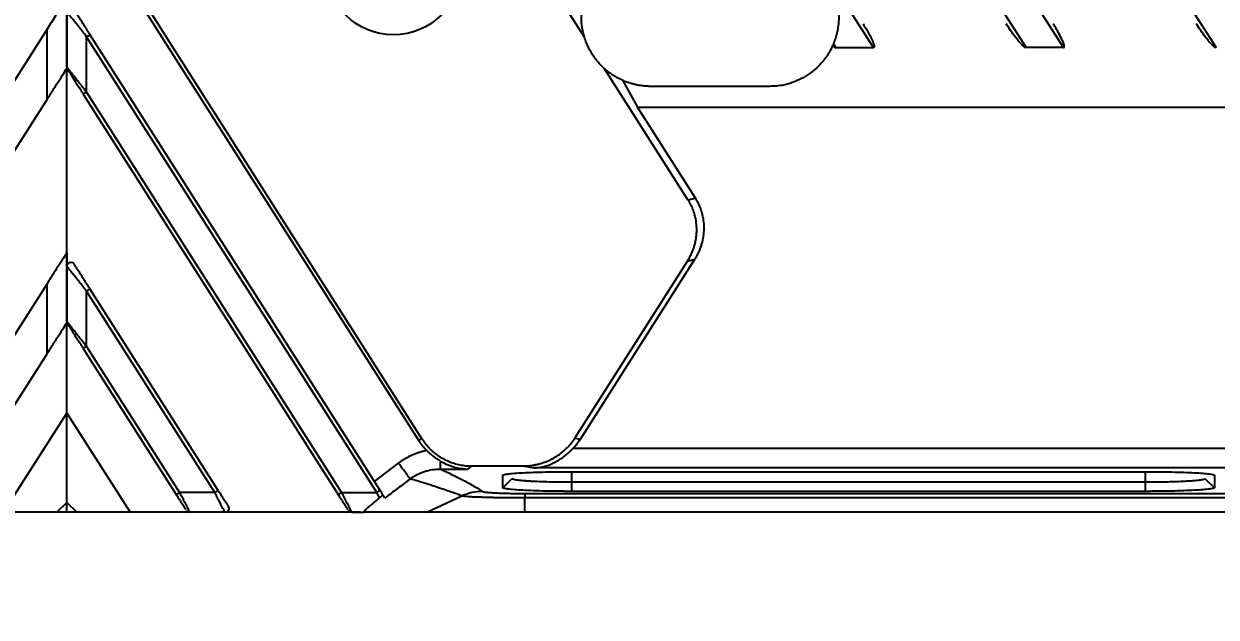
# Model space of a CAD drawing. Header units: millimetres. Extents: x 620 to 19791, y 2539 to 6969.
# Drawn here: x 6021.7 to 6081.9, y 3482.9 to 3512.9 of the extents above; entities that cross this region are included whole.
import ezdxf

# ---------------------------------------------------------------- set-up
doc = ezdxf.new("R2010")
doc.units = ezdxf.units.MM
doc.styles.get("Standard").update_dxf_attribs({"font": 'arial.ttf'})
doc.dimstyles.new('缩小5倍', dxfattribs={"dimtxt": 40, "dimasz": 20, "dimexe": 1, "dimexo": 0.2, "dimgap": 0, "dimtad": 1, "dimtoh": 1, "dimdec": 1, "dimzin": 9, "dimdsep": 46, "dimtxsty": 'Standard', "dimblk": '_FILLED', "dimcen": 0.2, "dimclrd": 256, "dimclre": 256, "dimclrt": 256, "dimadec": 1, "dimazin": 2, "dimtfac": 1, "dimtdec": 1, "dimtofl": 0, "dimtmove": 0, "dimatfit": 3, "dimldrblk": '_FILLED', "dimfxl": 1, "dimtolj": 1, "dimtzin": 0, "dimarcsym": 0})

# ---------------------------------------------------------------- blocks, each defined once
blk = doc.blocks.new('_FILLED')
at = {"color": 0, "linetype": 'ByBlock'}
blk.add_solid([(0, 0), (-1, 0.15), (-1, -0.15)], dxfattribs=at)
blk = doc.blocks.new('*D190')
at = {"lineweight": -2, "transparency": 16777216}
for p, q in [((6138, 3513.094), (6138, 3306.903)), ((6144, 3513.094), (6144, 3306.903)), ((6118, 3307.903), (6098, 3307.903)), ((6164, 3307.903), (6184, 3307.903))]:
    blk.add_line(p, q, dxfattribs=at)
at = {"layer": 'Defpoints', "color": 0, "transparency": 16777216}
for p in [(6138, 3513.294), (6144, 3513.294), (6144, 3307.903)]:
    blk.add_point(p, dxfattribs=at)
at = {"lineweight": -2, "transparency": 16777216, "xscale": 20, "yscale": 20, "zscale": 20}
blk.add_blockref('_FILLED', (6138, 3307.903), dxfattribs=at)
at = {"lineweight": -2, "transparency": 16777216, "xscale": 20, "yscale": 20, "zscale": 20, "rotation": 180}
blk.add_blockref('_FILLED', (6144, 3307.903), dxfattribs=at)
at = {"transparency": 16777216, "insert": (6141, 3333.796), "char_height": 40, "attachment_point": 5}
blk.add_mtext('\\A1;6mm [1/4"]', dxfattribs=at)
blk = doc.blocks.new('*D191')
at = {"lineweight": -2, "transparency": 16777216}
for p, q in [((6137.8, 3513.294), (6138.2, 3513.294)), ((6138, 3513.094), (6138, 3513.494)), ((5988.593, 3379.815), (6120.475, 3497.638)), ((5601.035, 3379.815), (5988.593, 3379.815))]:
    blk.add_line(p, q, dxfattribs=at)
at = {"layer": 'Defpoints', "color": 0, "transparency": 16777216}
for p in [(6138, 3513.294), (6135.389, 3510.962)]:
    blk.add_point(p, dxfattribs=at)
at = {"lineweight": -2, "transparency": 16777216, "xscale": 20, "yscale": 20, "zscale": 20, "rotation": 41.7774340312797}
blk.add_blockref('_FILLED', (6135.389, 3510.962), dxfattribs=at)
at = {"transparency": 16777216, "insert": (5794.814, 3405.709), "char_height": 40, "attachment_point": 5}
blk.add_mtext('\\A1;R3.5mm [R1/8"]', dxfattribs=at)
blk = doc.blocks.new('tugj')
at = {"color": 7, "linetype": 'Continuous', "lineweight": 25}
for p, q in [((12608.752, 4928.676), (12663.607, 4842.57)), ((12655.9, 4842.57), (12608.752, 4916.579)), ((12608.752, 4913.601), (12654.003, 4842.57)), ((12646.296, 4842.57), (12608.752, 4901.503)), ((12631.692, 4843.102), (12623.005, 4856.738)), ((12623.326, 4822.734), (12608.405, 4846.156)), ((12605.543, 4844.379), (12605.543, 4841.529)), ((12605.543, 4841.587), (12605.543, 4844.379)), ((12609.694, 4844.458), (12623.467, 4822.839)), ((12604.543, 4843.495), (12589.648, 4820.116)), ((12604.543, 4839.959), (12604.543, 4843.495)), ((12606.543, 4840.331), (12606.543, 4843.123)), ((12621.2, 4820.116), (12606.543, 4843.123)), ((12621.369, 4820.223), (12606.711, 4843.231)), ((12644.399, 4842.57), (12644.273, 4842.769)), ((12644.399, 4842.57), (12646.296, 4842.57)), ((12655.9, 4842.57), (12654.003, 4842.57)), ((12605.543, 4841.587), (12605.543, 4841.492)), ((12605.543, 4832.223), (12605.543, 4841.529)), ((12605.543, 4831.537), (12605.543, 4841.492)), ((12636.924, 4834.89), (12632.709, 4841.507)), ((12633.61, 4840.922), (12634.374, 4839.57)), ((12606.374, 4840.224), (12619.253, 4820.008)), ((12606.543, 4840.331), (12619.422, 4820.116)), ((12641.043, 4840.616), (12635.043, 4840.616)), ((12591.901, 4820.116), (12604.543, 4839.959)), ((12637.299, 4834.98), (12634.374, 4839.57)), ((12634.374, 4839.57), (12708.305, 4839.57)), ((12636.924, 4834.89), (12637.299, 4834.98)), ((12605.543, 4832.223), (12605.543, 4828.687)), ((12631.205, 4822.861), (12636.897, 4831.796)), ((12631.489, 4822.809), (12637.272, 4831.886)), ((12636.897, 4831.796), (12637.272, 4831.886)), ((12605.543, 4828.745), (12605.543, 4831.537)), ((12604.543, 4830.653), (12597.829, 4820.116)), ((12604.543, 4827.117), (12604.543, 4830.653)), ((12606.543, 4827.489), (12606.543, 4830.281)), ((12613.019, 4820.116), (12606.543, 4830.281)), ((12613.188, 4820.223), (12606.711, 4830.389)), ((12605.543, 4828.745), (12605.543, 4828.651)), ((12605.543, 4824.116), (12605.543, 4828.687)), ((12605.543, 4824.116), (12605.543, 4828.651)), ((12606.543, 4827.489), (12611.24, 4820.116)), ((12600.082, 4820.116), (12604.543, 4827.117)), ((12606.374, 4827.382), (12611.072, 4820.008)), ((12602.343, 4819.116), (12605.543, 4824.116)), ((12605.543, 4819.616), (12605.543, 4824.116)), ((12605.543, 4824.116), (12608.743, 4819.116)), ((12623.467, 4822.839), (12623.326, 4822.734)), ((12631.205, 4822.861), (12631.489, 4822.809)), ((12631.129, 4822.351), (12729.956, 4822.351)), ((12621.08, 4820.676), (12622.295, 4821.592)), ((12624.411, 4821.701), (12624.411, 4821.3)), ((12625.995, 4821.455), (12625.787, 4821.3)), ((12625.995, 4821.455), (12628.585, 4821.455)), ((12628.585, 4821.455), (12629.138, 4821.353)), ((12624.411, 4821.3), (12625.787, 4821.3)), ((12627.568, 4820.355), (12627.568, 4820.984)), ((12627.568, 4820.356), (12628.043, 4820.829)), ((12731.947, 4821.353), (12629.138, 4821.353)), ((12631.043, 4821.166), (12660.042, 4821.166)), ((12663.043, 4820.829), (12663.517, 4820.356)), ((12663.517, 4820.984), (12663.517, 4820.355)), ((12631.042, 4820.647), (12631.043, 4820.173)), ((12631.042, 4820.647), (12660.043, 4820.647)), ((12660.042, 4820.173), (12660.043, 4820.647)), ((12605.043, 4819.116), (12605.543, 4819.616)), ((12605.543, 4819.116), (12605.543, 4819.616)), ((12605.543, 4819.616), (12606.043, 4819.116)), ((12613.019, 4820.116), (12611.24, 4820.116)), ((12619.422, 4820.116), (12621.2, 4820.116)), ((12623.732, 4819.115), (12625.504, 4819.94)), ((12628.684, 4820.065), (12672.25, 4820.065)), ((12628.684, 4819.116), (12628.684, 4819.841)), ((12672.25, 4819.841), (12628.684, 4819.841)), ((12660.042, 4820.173), (12631.043, 4820.173)), ((12605.043, 4819.116), (12602.343, 4819.116)), ((12606.043, 4819.116), (12605.043, 4819.116)), ((12608.743, 4819.116), (12606.043, 4819.116)), ((12611.75, 4819.116), (12608.743, 4819.116)), ((12613.529, 4819.116), (12611.75, 4819.116)), ((12619.931, 4819.116), (12613.529, 4819.116)), ((12620.367, 4819.116), (12619.931, 4819.116)), ((12619.931, 4819.116), (12620.542, 4819.116)), ((12672.25, 4819.116), (12628.684, 4819.116))]:
    blk.add_line(p, q, dxfattribs=at)
at = {"color": 8, "linetype": 'Continuous', "lineweight": 25}
for p, q in [((12631.042, 4821.166), (12631.042, 4820.647)), ((12660.043, 4820.647), (12660.043, 4821.166))]:
    blk.add_line(p, q, dxfattribs=at)
at = {"color": 7, "linetype": 'Continuous', "lineweight": 25, "flags": 128}
blk.add_lwpolyline([(12619.253, 4820.008), (12619.256, 4820.01), (12619.266, 4820.016), (12619.281, 4820.026), (12619.302, 4820.04), (12619.328, 4820.056), (12619.357, 4820.074), (12619.389, 4820.095), (12619.422, 4820.116)], dxfattribs=at)
at = {"color": 7, "linetype": 'Continuous', "lineweight": 25}
blk.add_circle((12622.043, 4846.616), 3.4, dxfattribs=at)
for points, knots in [([(12641.187, 4847.613), (12641.242, 4847.61), (12641.353, 4847.603), (12641.518, 4847.584), (12641.681, 4847.558), (12641.844, 4847.524), (12642.089, 4847.46), (12642.41, 4847.347), (12642.793, 4847.156), (12643.151, 4846.921), (12643.578, 4846.556), (12644.022, 4846.014), (12644.326, 4845.382), (12644.476, 4844.841), (12644.538, 4844.417), (12644.549, 4843.989), (12644.513, 4843.613), (12644.448, 4843.293), (12644.374, 4843.026), (12644.307, 4842.855), (12644.273, 4842.769)], [0, 0, 0, 0, 0.024697, 0.049317, 0.073915, 0.098547, 0.123269, 0.186668, 0.250144, 0.313543, 0.377019, 0.50001, 0.623, 0.6864, 0.749876, 0.813275, 0.876751, 0.91786, 0.958857, 1, 1, 1, 1]), ([(12605.543, 4845.065), (12605.539, 4845.06), (12605.533, 4845.05), (12605.481, 4844.968), (12605.399, 4844.84), (12605.237, 4844.585), (12604.947, 4844.131), (12604.689, 4843.725), (12604.543, 4843.495)], [0, 0, 0, 0, 0.07756, 0.161491, 0.258163, 0.371519, 0.644888, 1, 1, 1, 1]), ([(12606.711, 4843.231), (12606.687, 4843.269), (12606.633, 4843.354), (12606.529, 4843.517), (12606.408, 4843.707), (12606.28, 4843.907), (12606.168, 4844.084), (12606.084, 4844.216), (12606.025, 4844.308), (12605.999, 4844.349), (12605.986, 4844.369)], [0, 0, 0, 0, 0.091784, 0.208092, 0.39655, 0.55551, 0.713249, 0.854262, 0.929527, 1, 1, 1, 1]), ([(12631.692, 4843.102), (12631.681, 4843.142), (12631.657, 4843.223), (12631.628, 4843.34), (12631.602, 4843.456), (12631.58, 4843.57), (12631.563, 4843.683), (12631.551, 4843.794), (12631.54, 4843.923), (12631.536, 4844.071), (12631.54, 4844.228), (12631.551, 4844.385), (12631.562, 4844.483), (12631.568, 4844.536)], [0, 0, 0, 0, 0.066871, 0.134848, 0.204113, 0.274835, 0.347175, 0.421284, 0.497299, 0.617084, 0.746878, 0.865097, 1, 1, 1, 1]), ([(12645.769, 4843.77), (12645.831, 4843.671), (12645.948, 4843.484), (12646.101, 4843.211), (12646.21, 4842.994), (12646.276, 4842.84), (12646.308, 4842.748), (12646.325, 4842.686), (12646.332, 4842.643), (12646.335, 4842.613), (12646.323, 4842.585), (12646.306, 4842.576), (12646.296, 4842.57)], [0, 0, 0, 0, 0.258977, 0.489349, 0.691586, 0.797669, 0.859903, 0.909228, 0.938185, 0.957384, 0.976972, 1, 1, 1, 1]), ([(12654.003, 4842.57), (12653.993, 4842.571), (12653.973, 4842.572), (12653.943, 4842.584), (12653.915, 4842.601), (12653.883, 4842.63), (12653.84, 4842.676), (12653.782, 4842.735), (12653.696, 4842.82), (12653.59, 4842.943), (12653.426, 4843.155), (12653.223, 4843.433), (12653.074, 4843.659), (12653.002, 4843.77)], [0, 0, 0, 0, 0.018945, 0.038329, 0.0591, 0.081785, 0.118769, 0.178836, 0.238803, 0.346775, 0.486397, 0.748249, 1, 1, 1, 1]), ([(12655.9, 4842.57), (12655.908, 4842.575), (12655.923, 4842.583), (12655.936, 4842.603), (12655.938, 4842.628), (12655.934, 4842.663), (12655.923, 4842.711), (12655.892, 4842.812), (12655.81, 4843.008), (12655.685, 4843.247), (12655.53, 4843.519), (12655.431, 4843.678), (12655.373, 4843.77)], [0, 0, 0, 0, 0.019676, 0.036058, 0.051366, 0.073864, 0.114112, 0.160554, 0.308553, 0.584137, 0.758673, 1, 1, 1, 1]), ([(12663.607, 4842.57), (12663.597, 4842.571), (12663.577, 4842.572), (12663.547, 4842.584), (12663.519, 4842.601), (12663.488, 4842.63), (12663.444, 4842.676), (12663.386, 4842.735), (12663.3, 4842.82), (12663.194, 4842.943), (12663.03, 4843.155), (12662.827, 4843.433), (12662.679, 4843.659), (12662.606, 4843.77)], [0, 0, 0, 0, 0.018945, 0.038329, 0.0591, 0.081785, 0.118769, 0.178836, 0.238803, 0.346775, 0.486398, 0.748249, 1, 1, 1, 1]), ([(12606.543, 4843.123), (12606.592, 4843.155), (12606.642, 4843.187), (12606.701, 4843.224), (12606.711, 4843.231), (12606.711, 4843.231)], [0, 0, 0, 0, 0.5, 0.5, 1, 1, 1, 1]), ([(12632.709, 4841.507), (12632.662, 4841.551), (12632.568, 4841.637), (12632.436, 4841.777), (12632.313, 4841.922), (12632.197, 4842.075), (12632.065, 4842.269), (12631.928, 4842.509), (12631.793, 4842.799), (12631.726, 4843.001), (12631.692, 4843.102)], [0, 0, 0, 0, 0.1002664, 0.2001041, 0.2998137, 0.3996969, 0.5000539, 0.6668727, 0.8330553, 1, 1, 1, 1]), ([(12644.233, 4842.677), (12644.208, 4842.623), (12644.158, 4842.516), (12644.074, 4842.361), (12643.984, 4842.211), (12643.887, 4842.068), (12643.784, 4841.931), (12643.61, 4841.723), (12643.341, 4841.458), (12642.952, 4841.17), (12642.53, 4840.932), (12642.123, 4840.772), (12641.746, 4840.677), (12641.398, 4840.625), (12641.162, 4840.619), (12641.043, 4840.616)], [0, 0, 0, 0, 0.044819, 0.088986, 0.132601, 0.175772, 0.218606, 0.261217, 0.37899, 0.500399, 0.621763, 0.739274, 0.824536, 0.911143, 1, 1, 1, 1]), ([(12644.273, 4842.769), (12644.266, 4842.751), (12644.253, 4842.72), (12644.239, 4842.691), (12644.233, 4842.677)], [0, 0, 0, 0, 0.549486, 1, 1, 1, 1]), ([(12644.233, 4842.677), (12644.246, 4842.665), (12644.265, 4842.646), (12644.291, 4842.622), (12644.317, 4842.6), (12644.351, 4842.577), (12644.384, 4842.572), (12644.399, 4842.57)], [0, 0, 0, 0, 0.259861, 0.403083, 0.515498, 0.776513, 1, 1, 1, 1]), ([(12604.543, 4839.959), (12604.66, 4840.145), (12604.879, 4840.49), (12605.181, 4840.964), (12605.393, 4841.286), (12605.494, 4841.464), (12605.536, 4841.521), (12605.54, 4841.526), (12605.543, 4841.529)], [0, 0, 0, 0, 0.286641, 0.534247, 0.75949, 0.869906, 0.932849, 1, 1, 1, 1]), ([(12605.543, 4841.587), (12605.543, 4841.587), (12605.544, 4841.586), (12605.551, 4841.577), (12605.562, 4841.562), (12605.579, 4841.542), (12605.612, 4841.501), (12605.676, 4841.419), (12605.787, 4841.281), (12605.93, 4841.101), (12606.097, 4840.892), (12606.304, 4840.63), (12606.454, 4840.442), (12606.543, 4840.331)], [0, 0, 0, 0, 0.032526, 0.065417, 0.0989, 0.133188, 0.168481, 0.267866, 0.380644, 0.50535, 0.652148, 0.794989, 1, 1, 1, 1]), ([(12605.565, 4841.495), (12605.568, 4841.49), (12605.574, 4841.48), (12605.597, 4841.443), (12605.643, 4841.371), (12605.718, 4841.253), (12605.814, 4841.103), (12605.925, 4840.929), (12606.056, 4840.723), (12606.182, 4840.526), (12606.291, 4840.355), (12606.348, 4840.264), (12606.374, 4840.224)], [0, 0, 0, 0, 0.047236, 0.101506, 0.199146, 0.303213, 0.408483, 0.538646, 0.668886, 0.82482, 0.922289, 1, 1, 1, 1]), ([(12633.61, 4840.922), (12633.56, 4840.945), (12633.463, 4840.99), (12633.319, 4841.066), (12633.174, 4841.152), (12633.024, 4841.253), (12632.866, 4841.371), (12632.761, 4841.462), (12632.709, 4841.507)], [0, 0, 0, 0, 0.182504, 0.34954, 0.501488, 0.674858, 0.840615, 1, 1, 1, 1]), ([(12635.043, 4840.616), (12634.981, 4840.616), (12634.857, 4840.618), (12634.672, 4840.633), (12634.49, 4840.657), (12634.31, 4840.691), (12634.131, 4840.734), (12633.955, 4840.787), (12633.781, 4840.848), (12633.667, 4840.897), (12633.61, 4840.922)], [0, 0, 0, 0, 0.126131, 0.251221, 0.375624, 0.499702, 0.623817, 0.748333, 0.87361, 1, 1, 1, 1]), ([(12606.543, 4840.331), (12606.503, 4840.306), (12606.456, 4840.276), (12606.39, 4840.235), (12606.374, 4840.224), (12606.374, 4840.224)], [0, 0, 0, 0, 0.5, 0.5, 1, 1, 1, 1]), ([(12636.897, 4831.796), (12636.93, 4831.85), (12636.995, 4831.955), (12637.08, 4832.12), (12637.154, 4832.286), (12637.217, 4832.456), (12637.269, 4832.628), (12637.31, 4832.803), (12637.341, 4832.981), (12637.36, 4833.161), (12637.37, 4833.414), (12637.354, 4833.736), (12637.287, 4834.084), (12637.187, 4834.384), (12637.072, 4834.644), (12636.974, 4834.807), (12636.924, 4834.89)], [0, 0, 0, 0, 0.05735, 0.113786, 0.169511, 0.224733, 0.279668, 0.334535, 0.389555, 0.444944, 0.500917, 0.622068, 0.739873, 0.824884, 0.911299, 1, 1, 1, 1]), ([(12637.272, 4831.886), (12637.303, 4831.937), (12637.365, 4832.038), (12637.446, 4832.194), (12637.516, 4832.349), (12637.576, 4832.504), (12637.649, 4832.732), (12637.717, 4833.041), (12637.74, 4833.313), (12637.741, 4833.585), (12637.723, 4833.852), (12637.653, 4834.19), (12637.555, 4834.483), (12637.444, 4834.737), (12637.348, 4834.898), (12637.299, 4834.98)], [0, 0, 0, 0, 0.055047, 0.108676, 0.1609, 0.211732, 0.261187, 0.380805, 0.50091, 0.511516, 0.63026, 0.745367, 0.828013, 0.912856, 1, 1, 1, 1]), ([(12605.543, 4832.223), (12605.54, 4832.221), (12605.536, 4832.216), (12605.494, 4832.159), (12605.393, 4831.98), (12605.181, 4831.658), (12604.879, 4831.185), (12604.66, 4830.839), (12604.543, 4830.653)], [0, 0, 0, 0, 0.067143, 0.130097, 0.240509, 0.465752, 0.713364, 1, 1, 1, 1]), ([(12605.543, 4831.537), (12605.543, 4831.569), (12605.55, 4831.607), (12605.597, 4831.68), (12605.637, 4831.714), (12605.731, 4831.743), (12605.783, 4831.738), (12605.863, 4831.702), (12605.891, 4831.674), (12605.909, 4831.648)], [0, 0, 0, 0, 0.25, 0.25, 0.5, 0.5, 0.75, 0.75, 1, 1, 1, 1]), ([(12606.711, 4830.389), (12606.687, 4830.427), (12606.632, 4830.512), (12606.528, 4830.676), (12606.408, 4830.865), (12606.28, 4831.066), (12606.168, 4831.242), (12606.068, 4831.399), (12605.996, 4831.511), (12605.956, 4831.575), (12605.93, 4831.615), (12605.914, 4831.641), (12605.91, 4831.646), (12605.909, 4831.648)], [0, 0, 0, 0, 0.073379, 0.166317, 0.31685, 0.443714, 0.569603, 0.682086, 0.79821, 0.857293, 0.883075, 0.958824, 1, 1, 1, 1]), ([(12606.543, 4830.281), (12606.51, 4830.322), (12606.448, 4830.4), (12606.359, 4830.511), (12606.279, 4830.611), (12606.21, 4830.698), (12606.15, 4830.774), (12606.053, 4830.897), (12605.926, 4831.055), (12605.784, 4831.234), (12605.674, 4831.372), (12605.604, 4831.459), (12605.566, 4831.507), (12605.546, 4831.532), (12605.544, 4831.535), (12605.543, 4831.537)], [0, 0, 0, 0, 0.075863, 0.144748, 0.206658, 0.261596, 0.309565, 0.350571, 0.497667, 0.622606, 0.734593, 0.833402, 0.89095, 0.946161, 1, 1, 1, 1]), ([(12606.711, 4830.389), (12606.711, 4830.389), (12606.701, 4830.382), (12606.642, 4830.345), (12606.592, 4830.313), (12606.543, 4830.281)], [0, 0, 0, 0, 0.5, 0.5, 1, 1, 1, 1]), ([(12604.543, 4827.117), (12604.66, 4827.303), (12604.879, 4827.648), (12605.181, 4828.122), (12605.393, 4828.444), (12605.494, 4828.622), (12605.536, 4828.679), (12605.54, 4828.684), (12605.543, 4828.687)], [0, 0, 0, 0, 0.286637, 0.534245, 0.759489, 0.869905, 0.932849, 1, 1, 1, 1]), ([(12605.543, 4828.745), (12605.543, 4828.745), (12605.544, 4828.744), (12605.551, 4828.735), (12605.562, 4828.72), (12605.579, 4828.7), (12605.612, 4828.659), (12605.676, 4828.577), (12605.787, 4828.439), (12605.93, 4828.259), (12606.097, 4828.05), (12606.304, 4827.788), (12606.454, 4827.6), (12606.543, 4827.489)], [0, 0, 0, 0, 0.032526, 0.065417, 0.0989, 0.133188, 0.168481, 0.267866, 0.380644, 0.50535, 0.652148, 0.794989, 1, 1, 1, 1]), ([(12605.564, 4828.655), (12605.567, 4828.65), (12605.573, 4828.639), (12605.597, 4828.602), (12605.642, 4828.53), (12605.718, 4828.412), (12605.813, 4828.263), (12605.923, 4828.089), (12606.055, 4827.882), (12606.181, 4827.685), (12606.29, 4827.513), (12606.348, 4827.422), (12606.374, 4827.382)], [0, 0, 0, 0, 0.048093, 0.101014, 0.198434, 0.302298, 0.407371, 0.537427, 0.66787, 0.824205, 0.922051, 1, 1, 1, 1]), ([(12606.543, 4827.489), (12606.503, 4827.464), (12606.456, 4827.434), (12606.39, 4827.393), (12606.374, 4827.382), (12606.374, 4827.382)], [0, 0, 0, 0, 0.5, 0.5, 1, 1, 1, 1]), ([(12623.728, 4822.232), (12623.691, 4822.271), (12623.616, 4822.348), (12623.512, 4822.472), (12623.415, 4822.6), (12623.356, 4822.69), (12623.326, 4822.734)], [0, 0, 0, 0, 0.250372, 0.500009, 0.749641, 1, 1, 1, 1]), ([(12623.467, 4822.839), (12623.498, 4822.792), (12623.559, 4822.699), (12623.661, 4822.566), (12623.768, 4822.439), (12623.883, 4822.319), (12624.004, 4822.206), (12624.131, 4822.1), (12624.265, 4822.001), (12624.405, 4821.909), (12624.59, 4821.801), (12624.823, 4821.687), (12625.105, 4821.583), (12625.395, 4821.509), (12625.692, 4821.463), (12625.893, 4821.457), (12625.995, 4821.455)], [0, 0, 0, 0, 0.056143, 0.111718, 0.166898, 0.221857, 0.276775, 0.33183, 0.387197, 0.443052, 0.499563, 0.600815, 0.70046, 0.799517, 0.899022, 1, 1, 1, 1]), ([(12628.585, 4821.455), (12628.644, 4821.456), (12628.762, 4821.457), (12628.937, 4821.472), (12629.11, 4821.495), (12629.281, 4821.528), (12629.449, 4821.571), (12629.615, 4821.622), (12629.778, 4821.684), (12629.938, 4821.754), (12630.136, 4821.854), (12630.363, 4821.991), (12630.609, 4822.175), (12630.832, 4822.382), (12631.034, 4822.609), (12631.147, 4822.777), (12631.205, 4822.861)], [0, 0, 0, 0, 0.057364, 0.114084, 0.170327, 0.226264, 0.282072, 0.337925, 0.394, 0.450471, 0.507507, 0.6081, 0.706617, 0.804074, 0.901518, 1, 1, 1, 1]), ([(12631.129, 4822.351), (12631.163, 4822.387), (12631.23, 4822.459), (12631.323, 4822.572), (12631.41, 4822.688), (12631.463, 4822.769), (12631.489, 4822.809)], [0, 0, 0, 0, 0.2536531, 0.5048461, 0.7536159, 1, 1, 1, 1]), ([(12623.728, 4822.232), (12623.668, 4822.219), (12623.548, 4822.194), (12623.372, 4822.144), (12623.201, 4822.087), (12623.036, 4822.021), (12622.876, 4821.949), (12622.721, 4821.869), (12622.573, 4821.783), (12622.43, 4821.692), (12622.34, 4821.625), (12622.295, 4821.592)], [0, 0, 0, 0, 0.116703, 0.232009, 0.345917, 0.458428, 0.569541, 0.679252, 0.787567, 0.894491, 1, 1, 1, 1]), ([(12624.411, 4821.701), (12624.362, 4821.73), (12624.263, 4821.789), (12624.121, 4821.889), (12623.984, 4821.997), (12623.852, 4822.111), (12623.769, 4822.192), (12623.728, 4822.232)], [0, 0, 0, 0, 0.206303, 0.410066, 0.61098, 0.808113, 1, 1, 1, 1]), ([(12629.138, 4821.353), (12629.188, 4821.355), (12629.284, 4821.36), (12629.421, 4821.378), (12629.544, 4821.401), (12629.652, 4821.427), (12629.811, 4821.472), (12630.007, 4821.544), (12630.246, 4821.659), (12630.469, 4821.791), (12630.67, 4821.934), (12630.845, 4822.077), (12630.993, 4822.212), (12631.085, 4822.306), (12631.129, 4822.351)], [0, 0, 0, 0, 0.071701, 0.136956, 0.195766, 0.248132, 0.294057, 0.425057, 0.534613, 0.647549, 0.757777, 0.843454, 0.924049, 1, 1, 1, 1]), ([(12622.895, 4820.801), (12622.892, 4820.804), (12622.886, 4820.811), (12622.87, 4820.832), (12622.844, 4820.865), (12622.807, 4820.914), (12622.756, 4820.981), (12622.659, 4821.11), (12622.521, 4821.293), (12622.38, 4821.481), (12622.313, 4821.569), (12622.295, 4821.592)], [0, 0, 0, 0, 0.056365, 0.123193, 0.200682, 0.289076, 0.388554, 0.499078, 0.770493, 0.937622, 1, 1, 1, 1]), ([(12624.411, 4821.701), (12624.449, 4821.68), (12624.525, 4821.636), (12624.645, 4821.577), (12624.772, 4821.521), (12624.906, 4821.468), (12625.101, 4821.404), (12625.394, 4821.33), (12625.643, 4821.311), (12625.787, 4821.3)], [0, 0, 0, 0, 0.084262, 0.173181, 0.266811, 0.365196, 0.468375, 0.691194, 1, 1, 1, 1]), ([(12622.895, 4820.801), (12622.683, 4820.642), (12622.256, 4820.321), (12621.83, 4819.998), (12621.616, 4819.835)], [0, 0, 0, 0, 0.495622, 1, 1, 1, 1]), ([(12622.895, 4820.8), (12623.112, 4820.962), (12623.355, 4821.089), (12623.869, 4821.258), (12624.14, 4821.301), (12624.411, 4821.3)], [0, 0, 0, 0, 0.5, 0.5, 1, 1, 1, 1]), ([(12625.504, 4819.94), (12625.45, 4819.961), (12625.322, 4820.009), (12625.093, 4820.093), (12624.806, 4820.194), (12624.521, 4820.291), (12624.119, 4820.425), (12623.598, 4820.592), (12623.13, 4820.731), (12622.895, 4820.801)], [0, 0, 0, 0, 0.070655, 0.165678, 0.285641, 0.417222, 0.499934, 0.748277, 1, 1, 1, 1]), ([(12624.411, 4821.3), (12624.515, 4821.252), (12624.721, 4821.156), (12625.016, 4821.012), (12625.298, 4820.872), (12625.609, 4820.711), (12625.934, 4820.536), (12626.262, 4820.348), (12626.451, 4820.228), (12626.542, 4820.17)], [0, 0, 0, 0, 0.128858, 0.255663, 0.380416, 0.503118, 0.681216, 0.846841, 1, 1, 1, 1]), ([(12627.568, 4820.984), (12627.569, 4820.988), (12627.571, 4820.994), (12627.588, 4821.004), (12627.614, 4821.014), (12627.652, 4821.024), (12627.699, 4821.034), (12627.758, 4821.043), (12627.885, 4821.061), (12628.13, 4821.086), (12628.569, 4821.114), (12629.105, 4821.137), (12629.617, 4821.151), (12630.048, 4821.159), (12630.374, 4821.163), (12630.707, 4821.166), (12630.931, 4821.166), (12631.043, 4821.166)], [0, 0, 0, 0, 0.035358, 0.070497, 0.105527, 0.140556, 0.175695, 0.211051, 0.246733, 0.374241, 0.500007, 0.625685, 0.753274, 0.815426, 0.876875, 0.938204, 1, 1, 1, 1]), ([(12628.043, 4820.829), (12628.044, 4820.826), (12628.046, 4820.819), (12628.061, 4820.808), (12628.086, 4820.797), (12628.136, 4820.781), (12628.214, 4820.765), (12628.335, 4820.747), (12628.468, 4820.733), (12628.64, 4820.719), (12628.844, 4820.703), (12629.134, 4820.686), (12629.533, 4820.672), (12629.95, 4820.657), (12630.298, 4820.649), (12630.549, 4820.646), (12630.799, 4820.646), (12630.961, 4820.647), (12631.042, 4820.647)], [0, 0, 0, 0, 0.035999, 0.072455, 0.109378, 0.146773, 0.230252, 0.280754, 0.345292, 0.409719, 0.477183, 0.548452, 0.664975, 0.785095, 0.840171, 0.896586, 0.948313, 1, 1, 1, 1]), ([(12660.042, 4821.166), (12660.107, 4821.166), (12660.235, 4821.166), (12660.426, 4821.165), (12660.616, 4821.164), (12660.803, 4821.162), (12660.989, 4821.159), (12661.173, 4821.156), (12661.511, 4821.15), (12661.98, 4821.137), (12662.516, 4821.114), (12662.955, 4821.086), (12663.222, 4821.059), (12663.376, 4821.036), (12663.457, 4821.019), (12663.507, 4821.002), (12663.514, 4820.99), (12663.517, 4820.984)], [0, 0, 0, 0, 0.035366, 0.070511, 0.105545, 0.140577, 0.175717, 0.211074, 0.246755, 0.374228, 0.499996, 0.625662, 0.753272, 0.815458, 0.876918, 0.938235, 1, 1, 1, 1]), ([(12660.043, 4820.647), (12660.086, 4820.647), (12660.209, 4820.647), (12660.401, 4820.646), (12660.608, 4820.647), (12660.869, 4820.65), (12661.192, 4820.659), (12661.628, 4820.674), (12661.991, 4820.688), (12662.266, 4820.705), (12662.479, 4820.721), (12662.65, 4820.736), (12662.785, 4820.752), (12662.897, 4820.769), (12662.987, 4820.791), (12663.036, 4820.812), (12663.041, 4820.824), (12663.042, 4820.829)], [0, 0, 0, 0, 0.027422, 0.078339, 0.122787, 0.160509, 0.248307, 0.339754, 0.470465, 0.53047, 0.58788, 0.684362, 0.731963, 0.781703, 0.877339, 0.950087, 1, 1, 1, 1]), ([(12613.019, 4820.116), (12613.064, 4820.144), (12613.113, 4820.175), (12613.175, 4820.215), (12613.188, 4820.223), (12613.188, 4820.223)], [0, 0, 0, 0, 0.5, 0.5, 1, 1, 1, 1]), ([(12613.188, 4820.223), (12613.312, 4820.028), (12613.437, 4819.831), (12613.583, 4819.602), (12613.624, 4819.538), (12613.681, 4819.448), (12613.697, 4819.423), (12613.697, 4819.423)], [0, 0, 0, 0, 0.5, 0.5, 0.75, 0.75, 1, 1, 1, 1]), ([(12621.369, 4820.223), (12621.369, 4820.223), (12621.351, 4820.212), (12621.288, 4820.171), (12621.245, 4820.144), (12621.2, 4820.116)], [0, 0, 0, 0, 0.5, 0.5, 1, 1, 1, 1]), ([(12631.043, 4820.173), (12630.978, 4820.173), (12630.85, 4820.173), (12630.659, 4820.174), (12630.469, 4820.176), (12630.281, 4820.178), (12630.096, 4820.18), (12629.912, 4820.183), (12629.574, 4820.19), (12629.105, 4820.203), (12628.569, 4820.226), (12628.13, 4820.254), (12627.863, 4820.281), (12627.71, 4820.303), (12627.629, 4820.32), (12627.578, 4820.338), (12627.572, 4820.35), (12627.568, 4820.355)], [0, 0, 0, 0, 0.035389, 0.07055, 0.105593, 0.140626, 0.175761, 0.211106, 0.246767, 0.374207, 0.499992, 0.625647, 0.753227, 0.81541, 0.876877, 0.938211, 1, 1, 1, 1]), ([(12663.517, 4820.355), (12663.516, 4820.352), (12663.514, 4820.345), (12663.497, 4820.335), (12663.471, 4820.325), (12663.434, 4820.316), (12663.386, 4820.306), (12663.328, 4820.296), (12663.2, 4820.279), (12662.955, 4820.254), (12662.516, 4820.226), (12661.98, 4820.203), (12661.469, 4820.189), (12661.038, 4820.181), (12660.711, 4820.176), (12660.379, 4820.174), (12660.155, 4820.173), (12660.042, 4820.173)], [0, 0, 0, 0, 0.035364, 0.070508, 0.105541, 0.140574, 0.175715, 0.211074, 0.246757, 0.37425, 0.500002, 0.625692, 0.753247, 0.815374, 0.876818, 0.938164, 1, 1, 1, 1]), ([(12611.072, 4820.008), (12611.072, 4820.008), (12611.088, 4820.019), (12611.154, 4820.061), (12611.201, 4820.09), (12611.24, 4820.116)], [0, 0, 0, 0, 0.5, 0.5, 1, 1, 1, 1]), ([(12611.072, 4820.008), (12611.089, 4819.98), (12611.128, 4819.919), (12611.202, 4819.804), (12611.279, 4819.683), (12611.37, 4819.54), (12611.448, 4819.417), (12611.514, 4819.314), (12611.539, 4819.274), (12611.55, 4819.256)], [0, 0, 0, 0, 0.090999, 0.198333, 0.379255, 0.495579, 0.710073, 0.872566, 1, 1, 1, 1]), ([(12613.529, 4819.116), (12613.528, 4819.116), (12613.528, 4819.117), (12613.523, 4819.127), (12613.515, 4819.143), (12613.504, 4819.164), (12613.483, 4819.205), (12613.445, 4819.28), (12613.382, 4819.403), (12613.304, 4819.555), (12613.221, 4819.719), (12613.124, 4819.908), (12613.058, 4820.039), (12613.019, 4820.116)], [0, 0, 0, 0, 0.04732, 0.094848, 0.142655, 0.190814, 0.239396, 0.356488, 0.482454, 0.602276, 0.736363, 0.846018, 1, 1, 1, 1]), ([(12619.253, 4820.008), (12619.271, 4819.98), (12619.309, 4819.919), (12619.383, 4819.804), (12619.46, 4819.683), (12619.551, 4819.54), (12619.63, 4819.417), (12619.695, 4819.314), (12619.72, 4819.274), (12619.732, 4819.256)], [0, 0, 0, 0, 0.091004, 0.19834, 0.379266, 0.495576, 0.710081, 0.872537, 1, 1, 1, 1]), ([(12621.338, 4819.846), (12621.303, 4819.817), (12621.234, 4819.761), (12621.134, 4819.679), (12621.039, 4819.599), (12620.927, 4819.504), (12620.805, 4819.399), (12620.689, 4819.294), (12620.604, 4819.212), (12620.553, 4819.156), (12620.529, 4819.122), (12620.538, 4819.118), (12620.542, 4819.116)], [0, 0, 0, 0, 0.086938, 0.171387, 0.253711, 0.334317, 0.473798, 0.602436, 0.712676, 0.815733, 0.907621, 1, 1, 1, 1]), ([(12621.481, 4819.95), (12621.472, 4819.945), (12621.456, 4819.935), (12621.423, 4819.911), (12621.382, 4819.882), (12621.353, 4819.858), (12621.338, 4819.846)], [0, 0, 0, 0, 0.212889, 0.419134, 0.707392, 1, 1, 1, 1]), ([(12621.529, 4819.971), (12621.528, 4819.971), (12621.526, 4819.973), (12621.516, 4819.97), (12621.501, 4819.962), (12621.488, 4819.954), (12621.481, 4819.95)], [0, 0, 0, 0, 0.259666, 0.507008, 0.750761, 1, 1, 1, 1]), ([(12621.616, 4819.835), (12621.601, 4819.858), (12621.573, 4819.903), (12621.544, 4819.948), (12621.529, 4819.971)], [0, 0, 0, 0, 0.507734, 1, 1, 1, 1]), ([(12628.684, 4819.841), (12628.63, 4819.841), (12628.523, 4819.841), (12628.363, 4819.841), (12628.204, 4819.842), (12628.031, 4819.844), (12627.79, 4819.845), (12627.519, 4819.847), (12627.24, 4819.851), (12626.914, 4819.858), (12626.647, 4819.868), (12626.36, 4819.876), (12626.168, 4819.883), (12625.974, 4819.891), (12625.833, 4819.9), (12625.712, 4819.91), (12625.617, 4819.92), (12625.544, 4819.93), (12625.518, 4819.937), (12625.504, 4819.94)], [0, 0, 0, 0, 0.034268, 0.068586, 0.10292, 0.137247, 0.18153, 0.261658, 0.319354, 0.377825, 0.502385, 0.535146, 0.629517, 0.687222, 0.750623, 0.812873, 0.875229, 0.937658, 1, 1, 1, 1]), ([(12626.542, 4820.17), (12626.546, 4820.168), (12626.553, 4820.163), (12626.575, 4820.157), (12626.605, 4820.15), (12626.642, 4820.143), (12626.688, 4820.136), (12626.777, 4820.126), (12626.936, 4820.112), (12627.204, 4820.096), (12627.524, 4820.082), (12627.846, 4820.074), (12628.146, 4820.069), (12628.412, 4820.066), (12628.593, 4820.066), (12628.684, 4820.065)], [0, 0, 0, 0, 0.041611, 0.082919, 0.124081, 0.165256, 0.206603, 0.24828, 0.373051, 0.497858, 0.623189, 0.748553, 0.832218, 0.915583, 1, 1, 1, 1]), ([(12611.75, 4819.116), (12611.715, 4819.116), (12611.679, 4819.125), (12611.619, 4819.161), (12611.595, 4819.185), (12611.58, 4819.211)], [0, 0, 0, 0, 0.5, 0.5, 1, 1, 1, 1]), ([(12611.586, 4819.437), (12611.59, 4819.429), (12611.623, 4819.364), (12611.665, 4819.279), (12611.716, 4819.183), (12611.745, 4819.126), (12611.748, 4819.119), (12611.75, 4819.116)], [0, 0, 0, 0, 0.036035, 0.300919, 0.545091, 0.770147, 1, 1, 1, 1]), ([(12613.697, 4819.423), (12613.713, 4819.398), (12613.725, 4819.366), (12613.731, 4819.294), (12613.723, 4819.254), (12613.685, 4819.185), (12613.655, 4819.157), (12613.591, 4819.122), (12613.558, 4819.116), (12613.529, 4819.116)], [0, 0, 0, 0, 0.25, 0.25, 0.5, 0.5, 0.75, 0.75, 1, 1, 1, 1]), ([(12619.931, 4819.116), (12619.896, 4819.116), (12619.86, 4819.125), (12619.8, 4819.161), (12619.777, 4819.185), (12619.761, 4819.211)], [0, 0, 0, 0, 0.5, 0.5, 1, 1, 1, 1]), ([(12619.767, 4819.437), (12619.771, 4819.429), (12619.805, 4819.364), (12619.847, 4819.279), (12619.897, 4819.183), (12619.926, 4819.126), (12619.93, 4819.119), (12619.931, 4819.116)], [0, 0, 0, 0, 0.036007, 0.300899, 0.545076, 0.770137, 1, 1, 1, 1]), ([(12623.732, 4819.116), (12623.61, 4819.116), (12623.34, 4819.116), (12622.806, 4819.116), (12622.133, 4819.116), (12621.448, 4819.116), (12620.918, 4819.116), (12620.655, 4819.116), (12620.542, 4819.116)], [0, 0, 0, 0, 0.113921, 0.252484, 0.503314, 0.752486, 0.893667, 1, 1, 1, 1]), ([(12628.684, 4819.116), (12628.611, 4819.116), (12628.466, 4819.116), (12628.25, 4819.116), (12628.036, 4819.116), (12627.823, 4819.116), (12627.611, 4819.116), (12627.402, 4819.116), (12627.193, 4819.116), (12626.765, 4819.116), (12626.137, 4819.116), (12625.385, 4819.116), (12624.742, 4819.116), (12624.326, 4819.116), (12624.07, 4819.116), (12623.92, 4819.116), (12623.803, 4819.116), (12623.756, 4819.116), (12623.732, 4819.116)], [0, 0, 0, 0, 0.030431, 0.060694, 0.090844, 0.12094, 0.151038, 0.181196, 0.21147, 0.241917, 0.370935, 0.500028, 0.629045, 0.758138, 0.818817, 0.879049, 0.939291, 1, 1, 1, 1])]:
    blk.add_open_spline(points, degree=3, knots=knots, dxfattribs=at)
at = {"color": 8, "linetype": 'Continuous', "lineweight": 25}
for points, knots in [([(12606.543, 4843.123), (12606.392, 4843.312), (12606.124, 4843.649), (12605.831, 4844.017), (12605.675, 4844.212), (12605.606, 4844.299), (12605.585, 4844.326), (12605.579, 4844.333)], [0, 0, 0, 0, 0.4011278, 0.7124774, 0.8410825, 0.9545551, 1, 1, 1, 1]), ([(12611.24, 4820.116), (12611.31, 4819.979), (12611.437, 4819.73), (12611.54, 4819.528), (12611.586, 4819.437)], [0, 0, 0, 0, 0.5498069, 1, 1, 1, 1]), ([(12619.422, 4820.116), (12619.491, 4819.979), (12619.618, 4819.73), (12619.721, 4819.528), (12619.767, 4819.437)], [0, 0, 0, 0, 0.549788, 1, 1, 1, 1])]:
    blk.add_open_spline(points, degree=3, knots=knots, dxfattribs=at)
at = {"color": 7, "linetype": 'Continuous', "lineweight": 25}
for points in [[(12621.53, 4819.97), (12621.478, 4820.052), (12621.423, 4820.138), (12621.369, 4820.223)], [(12621.337, 4819.846), (12621.292, 4819.934), (12621.246, 4820.025), (12621.2, 4820.116)], [(12626.542, 4820.17), (12626.184, 4820.169), (12625.822, 4820.087), (12625.504, 4819.94)], [(12628.684, 4820.065), (12628.684, 4820.049), (12628.684, 4819.972), (12628.684, 4819.841)]]:
    blk.add_open_spline(points, degree=3, dxfattribs=at)

msp = doc.modelspace()

# ---------------------------------------------------------------- block references
msp.add_blockref('tugj', (-6581.6851, -1330.91272))

# ---------------------------------------------------------------- dimensions: what is measured, and where the dimension line sits
at = {"color": 1}
dim = msp.add_radius_dim(center=(6137.99952, 3513.29434), mpoint=(6135.38944, 3510.9625), dimstyle='缩小5倍', override={"dimpost": 'mm'}, dxfattribs=at)
dim.commit()
dim.dimension.update_dxf_attribs({"geometry": '*D191', "text_midpoint": (5794.81419, 3379.8155), "dimtype": 164})
dim = msp.add_linear_dim(base=(6143.99952, 3307.90279), p1=(6137.99952, 3513.29434), p2=(6143.99952, 3513.29434), dimstyle='缩小5倍', override={"dimpost": 'mm'}, dxfattribs=at)
dim.commit()
dim.dimension.update_dxf_attribs({"geometry": '*D190', "text_midpoint": (6140.99952, 3307.90279), "dimtype": 160})

doc.saveas('drawing.dxf')
